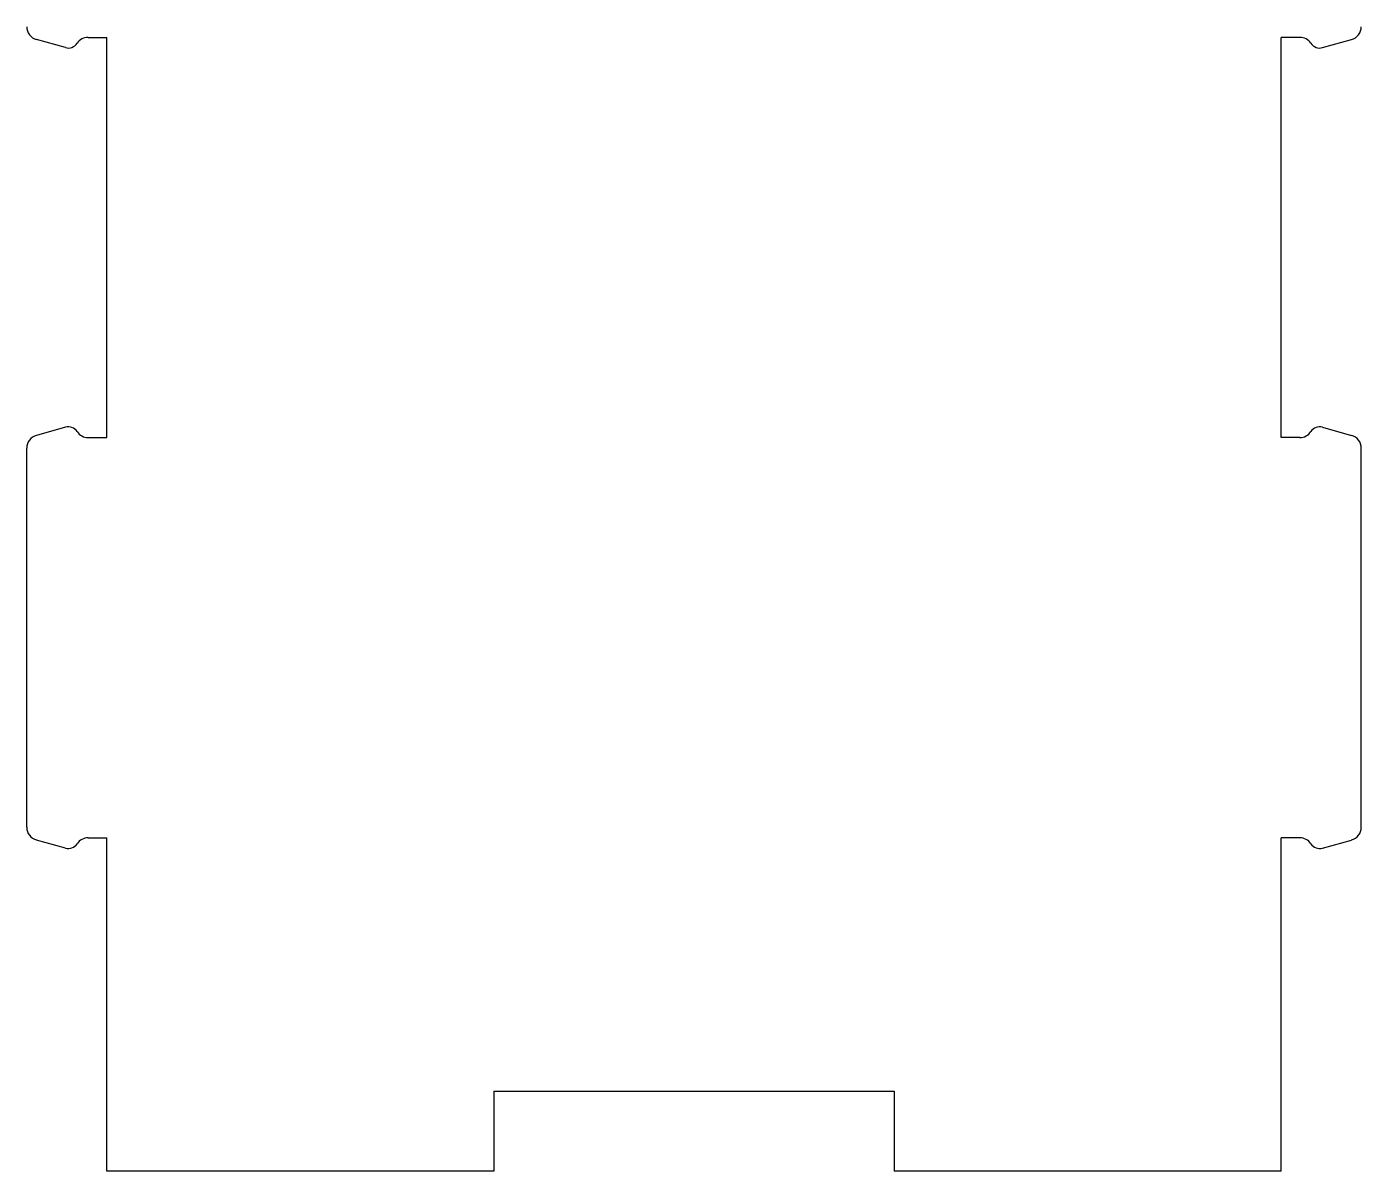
# Model space of a CAD drawing. Extents: x 8 to 213, y -217 to -66.
# Drawn here: x 163.13 to 212.85, y -165.55 to -122.9 of the extents above; entities that cross this region are included whole.
import ezdxf

# ---------------------------------------------------------------- set-up
doc = ezdxf.new("R2010")
doc.units = 0
doc.header["$MEASUREMENT"] = 0

msp = doc.modelspace()

# ---------------------------------------------------------------- linework, layer by layer
for p, q in [((164.573, -123.681), (163.496, -123.38)), ((165.424, -123.298), (166.115, -123.298)), ((210.553, -123.298), (209.862, -123.298)), ((211.404, -123.681), (212.482, -123.38)), ((164.573, -137.829), (163.496, -138.13)), ((211.404, -137.829), (212.482, -138.13)), ((163.132, -152.729), (163.132, -138.609)), ((165.424, -138.212), (166.115, -138.212)), ((210.553, -138.212), (209.862, -138.212)), ((212.845, -152.729), (212.845, -138.609)), ((164.573, -153.509), (163.496, -153.208)), ((165.424, -153.126), (166.115, -153.126)), ((166.115, -165.554), (166.115, -153.126)), ((209.862, -165.554), (209.862, -153.126)), ((210.553, -153.126), (209.862, -153.126)), ((211.404, -153.509), (212.482, -153.208)), ((180.532, -162.571), (195.446, -162.571)), ((180.532, -162.571), (180.532, -165.554)), ((195.446, -162.571), (195.446, -165.554)), ((180.532, -165.554), (166.115, -165.554)), ((209.862, -165.554), (195.446, -165.554))]:
    msp.add_line(p, q)
for points in [[(166.115, -138.212), (166.115, -123.298)], [(209.862, -138.212), (209.862, -123.298)]]:
    msp.add_lwpolyline(points)
for centre, radius, start, end in [((163.629, -122.901), 0.497, 180, 254.3811), ((212.348, -122.901), 0.497, 285.6189, 360), ((164.68, -123.298), 0.398, 254.3811, 326.251), ((165.424, -123.795), 0.497, 90, 146.251), ((210.553, -123.795), 0.497, 33.749, 90), ((211.297, -123.298), 0.398, 213.749, 285.6189), ((163.629, -138.609), 0.497, 105.6189, 180), ((164.68, -138.212), 0.398, 33.749, 105.6189), ((165.424, -137.715), 0.497, 213.749, 270), ((210.553, -137.715), 0.497, 270, 326.251), ((211.297, -138.212), 0.398, 74.3811, 146.251), ((212.348, -138.609), 0.497, 0, 74.3811), ((163.629, -152.729), 0.497, 180, 254.3811), ((212.348, -152.729), 0.497, 285.6189, 360), ((164.68, -153.126), 0.398, 254.3811, 326.251), ((165.424, -153.623), 0.497, 90, 146.251), ((210.553, -153.623), 0.497, 33.749, 90), ((211.297, -153.126), 0.398, 213.749, 285.6189)]:
    msp.add_arc(centre, radius, start, end)

doc.saveas('drawing.dxf')
